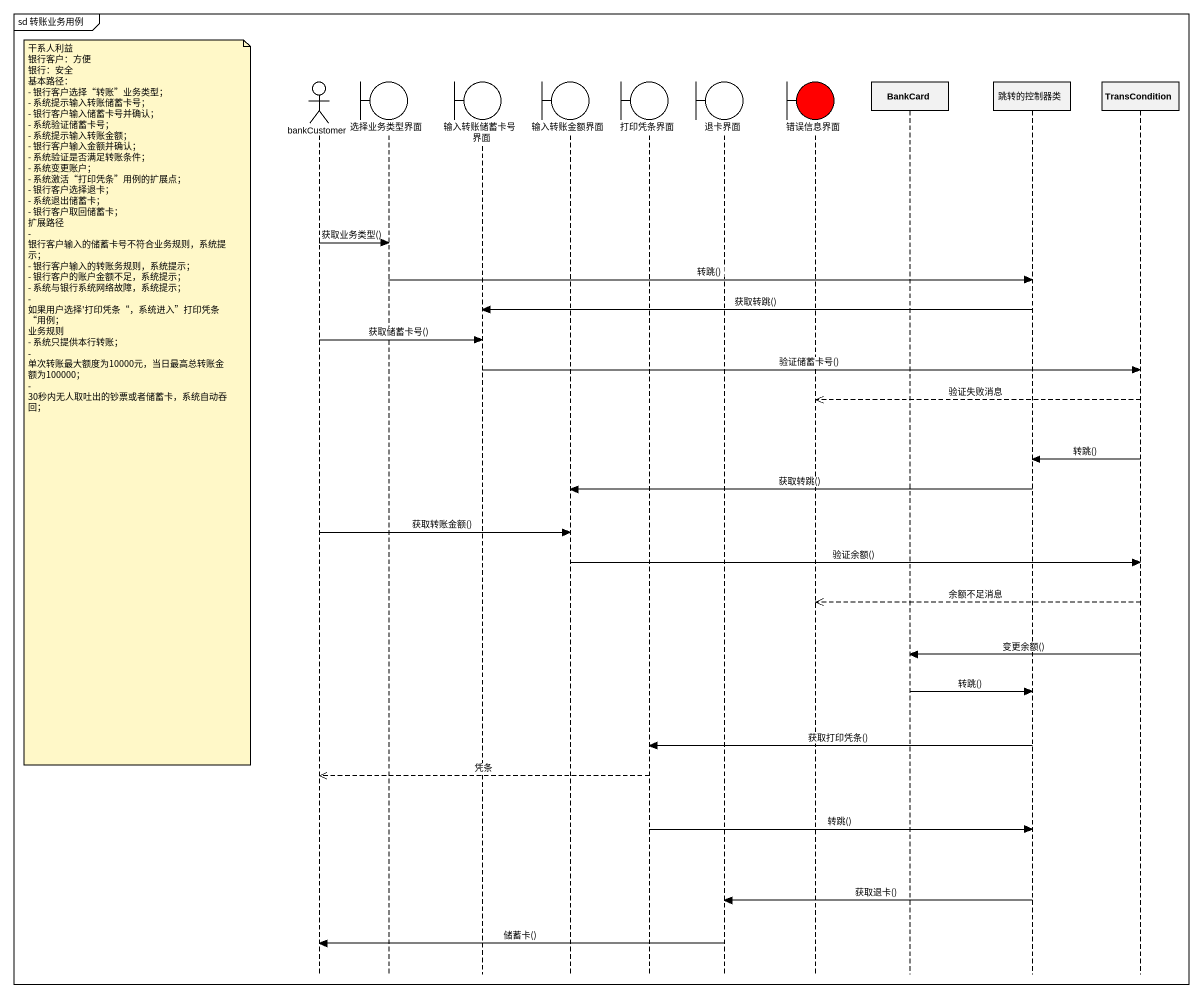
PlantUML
@startuml
mainframe sd 转账业务用例
hide footbox
actor bankCustomer
boundary 选择业务类型界面
boundary 输入转账储蓄卡号界面
boundary 输入转账金额界面
boundary 打印凭条界面
boundary 退卡界面
boundary 错误信息界面 #FF0000
participant BankCard
participant 跳转的控制器类
participant TransCondition

bankCustomer -> 选择业务类型界面 : 获取业务类型()
选择业务类型界面 -> 跳转的控制器类 : 转跳()
跳转的控制器类 -> 输入转账储蓄卡号界面 : 获取转跳()
bankCustomer -> 输入转账储蓄卡号界面 : 获取储蓄卡号()
输入转账储蓄卡号界面 -> TransCondition : 验证储蓄卡号()
TransCondition -->> 错误信息界面 : 验证失败消息
note left of bankCustomer
  干系人利益
  银行客户：方便
  银行：安全
  基本路径：
  - 银行客户选择“转账”业务类型；
  - 系统提示输入转账储蓄卡号；
  - 银行客户输入储蓄卡号并确认；
  - 系统验证储蓄卡号；
  - 系统提示输入转账金额；
  - 银行客户输入金额并确认；
  - 系统验证是否满足转账条件；
  - 系统变更账户；
  - 系统激活“打印凭条”用例的扩展点；
  - 银行客户选择退卡；
  - 系统退出储蓄卡；
  - 银行客户取回储蓄卡；
  扩展路径
  - 银行客户输入的储蓄卡号不符合业务规则，系统提示；
  - 银行客户输入的转账务规则，系统提示；
  - 银行客户的账户金额不足，系统提示；
  - 系统与银行系统网络故障，系统提示；
  - 如果用户选择'打印凭条“，系统进入”打印凭条“用例；
  业务规则
  - 系统只提供本行转账；
  - 单次转账最大额度为10000元，当日最高总转账金额为100000；
  - 30秒内无人取吐出的钞票或者储蓄卡，系统自动吞回；
end note
TransCondition -> 跳转的控制器类 : 转跳()
跳转的控制器类 -> 输入转账金额界面 : 获取转跳()
bankCustomer -> 输入转账金额界面 : 获取转账金额()
输入转账金额界面 -> TransCondition : 验证余额()
TransCondition -->> 错误信息界面 : 余额不足消息
TransCondition -> BankCard : 变更余额()
BankCard -> 跳转的控制器类 : 转跳()
跳转的控制器类 -> 打印凭条界面 : 获取打印凭条()
打印凭条界面 -->> bankCustomer : 凭条
打印凭条界面 -> 跳转的控制器类 : 转跳()
跳转的控制器类 -> 退卡界面 : 获取退卡()
退卡界面 -> bankCustomer : 储蓄卡()
@enduml
